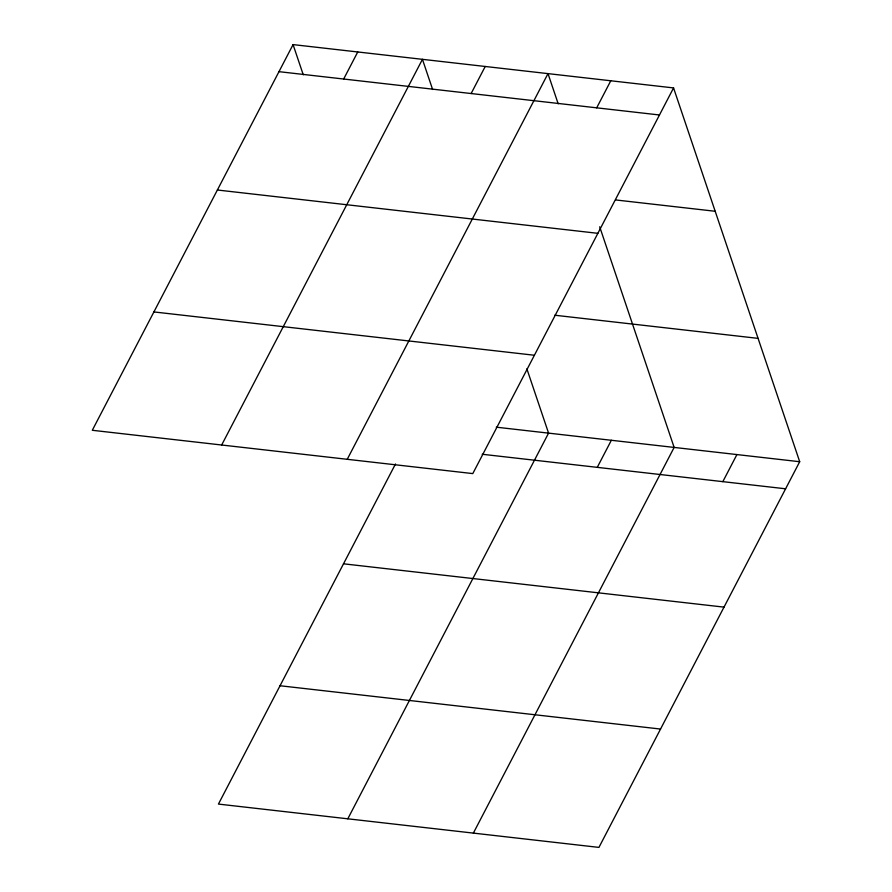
<?xml version="1.0" encoding="UTF-8"?>
<svg xmlns="http://www.w3.org/2000/svg" width="892" height="892" viewBox="0 0 892 892"><rect width="100%" height="100%" fill="white"/><g stroke="black" fill="none" stroke-linecap="round" stroke-linejoin="round"><path stroke-width="1.34" d="M293.067 44.6L92.3 430.278L472.793 473.596L673.56 87.918L293.067 44.6L303.258 74.783M343.665 79.031L357.759 51.959M221.673 444.997L422.44 59.329L432.62 89.512M471.132 93.537L485.215 66.476M347.233 459.302L548 73.623L558.18 103.806M395.49 463.963L218.44 804.082L598.933 847.4L799.7 461.722L673.56 87.918M596.692 107.832L610.786 80.771M347.802 818.811L548.569 433.133L526.871 368.831M597.261 467.352L611.354 440.28M473.362 833.106L674.14 447.427L599.692 226.802M722.832 481.647L736.915 454.574M278.984 71.661L659.467 114.979M615.558 199.931L715.183 211.27M217.38 190.007L597.863 233.325M554.712 315.222L758.077 338.369M153.903 311.932L534.397 355.25M496.275 427.179L799.7 461.722M482.182 454.251L785.607 488.794M343.509 563.811L724.003 607.129M280.043 685.747L660.537 729.054"/></g></svg>
